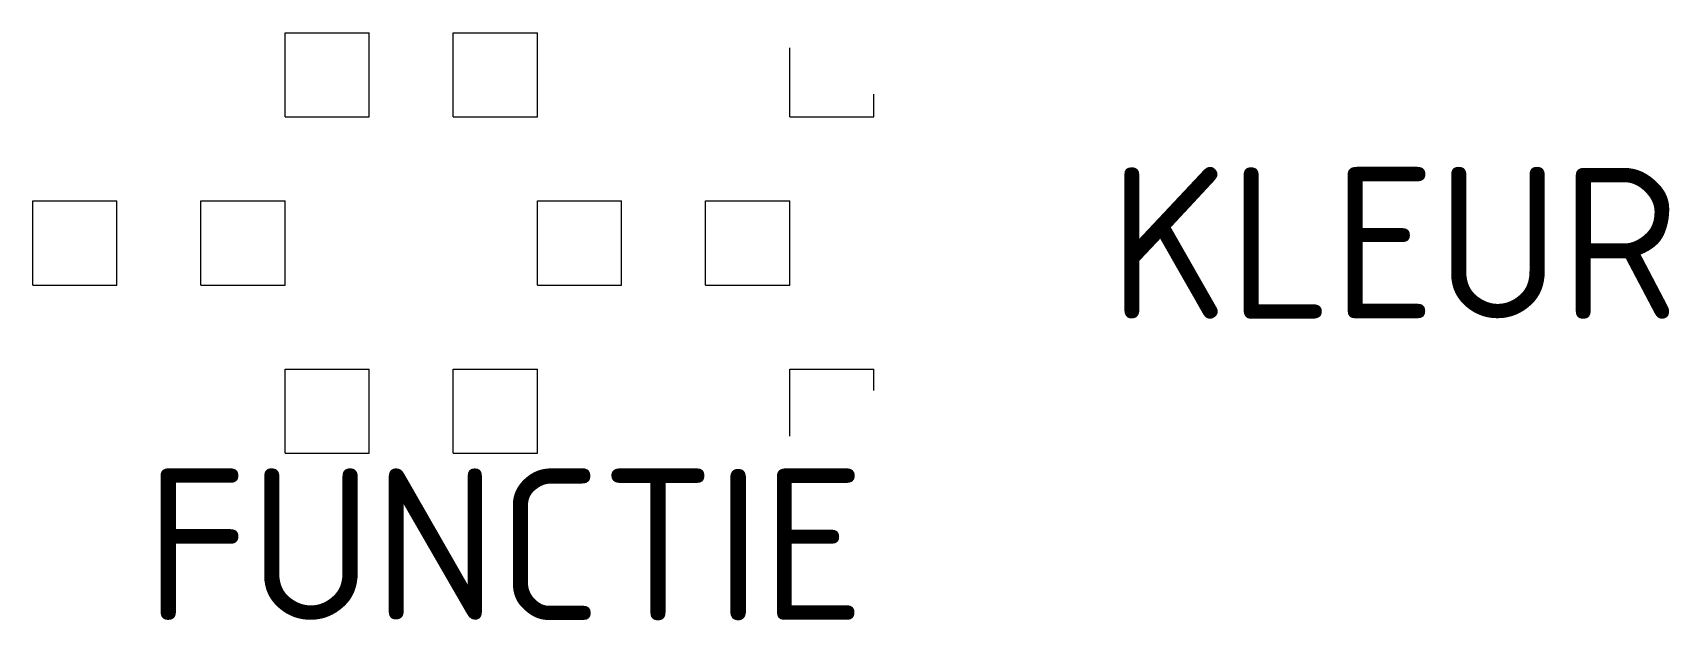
# Model space of a CAD drawing. Extents: x -5.5 to 14, y -4.5 to 2.5.
import ezdxf
from ezdxf.enums import TextEntityAlignment as Align

# ---------------------------------------------------------------- set-up
doc = ezdxf.new("R2010")
doc.units = 0
doc.styles.add('NLCS-ISO', font='NLCS-ISO.ttf')

msp = doc.modelspace()

# ---------------------------------------------------------------- linework, layer by layer
for p, q in [((-2.5, 2.5), (-1.5, 2.5)), ((-2.5, 1.5), (-2.5, 2.5)), ((-1.5, 1.5), (-1.5, 2.5)), ((-0.5, 2.5), (0, 2.5)), ((-0.5, 1.5), (-0.5, 2.5)), ((0, 2.5), (0.5, 2.5)), ((0.5, 1.5), (0.5, 2.5)), ((3.5, 1.5), (3.5, 2.322)), ((4.5, 1.5), (4.5, 1.768)), ((-2.5, 1.5), (-1.5, 1.5)), ((-0.5, 1.5), (0, 1.5)), ((0, 1.5), (0.5, 1.5)), ((3.5, 1.5), (4.5, 1.5)), ((-5.5, 0.5), (-4.5, 0.5)), ((-5.5, 0), (-5.5, 0.5)), ((-4.5, 0), (-4.5, 0.5)), ((-3.5, 0.5), (-2.5, 0.5)), ((-3.5, 0), (-3.5, 0.5)), ((-2.5, 0), (-2.5, 0.5)), ((0.5, 0.5), (1.5, 0.5)), ((0.5, 0), (0.5, 0.5)), ((1.5, 0), (1.5, 0.5)), ((2.5, 0.5), (3.5, 0.5)), ((2.5, 0), (2.5, 0.5)), ((3.5, 0), (3.5, 0.5)), ((-5.5, -0.5), (-5.5, 0)), ((-4.5, -0.5), (-4.5, 0)), ((-3.5, -0.5), (-3.5, 0)), ((-2.5, -0.5), (-2.5, 0)), ((0.5, -0.5), (0.5, 0)), ((1.5, -0.5), (1.5, 0)), ((2.5, -0.5), (2.5, 0)), ((3.5, -0.5), (3.5, 0)), ((-5.5, -0.5), (-4.5, -0.5)), ((-3.5, -0.5), (-2.5, -0.5)), ((0.5, -0.5), (1.5, -0.5)), ((2.5, -0.5), (3.5, -0.5)), ((-2.5, -1.5), (-1.5, -1.5)), ((-2.5, -2.5), (-2.5, -1.5)), ((-1.5, -2.5), (-1.5, -1.5)), ((-0.5, -1.5), (0, -1.5)), ((-0.5, -2.5), (-0.5, -1.5)), ((0, -1.5), (0.5, -1.5)), ((0.5, -2.5), (0.5, -1.5)), ((3.5, -1.5), (4.5, -1.5)), ((3.5, -2.296), (3.5, -1.5)), ((4.5, -1.754), (4.5, -1.5)), ((-2.5, -2.5), (-1.5, -2.5)), ((-0.5, -2.5), (0, -2.5)), ((0, -2.5), (0.5, -2.5))]:
    msp.add_line(p, q)

# ---------------------------------------------------------------- texts
at = {"style": 'NLCS-ISO'}
msp.add_attdef('KLEUR', text='', height=1.8, dxfattribs=at).set_placement((7.295, 0), align=Align.MIDDLE_LEFT)
at = {"style": 'NLCS-ISO', "flags": 1}
msp.add_attdef('FUNCTIE', text='', height=1.8, dxfattribs=at).set_placement((0.116, -3.585), align=Align.MIDDLE_CENTER)

doc.saveas('drawing.dxf')
